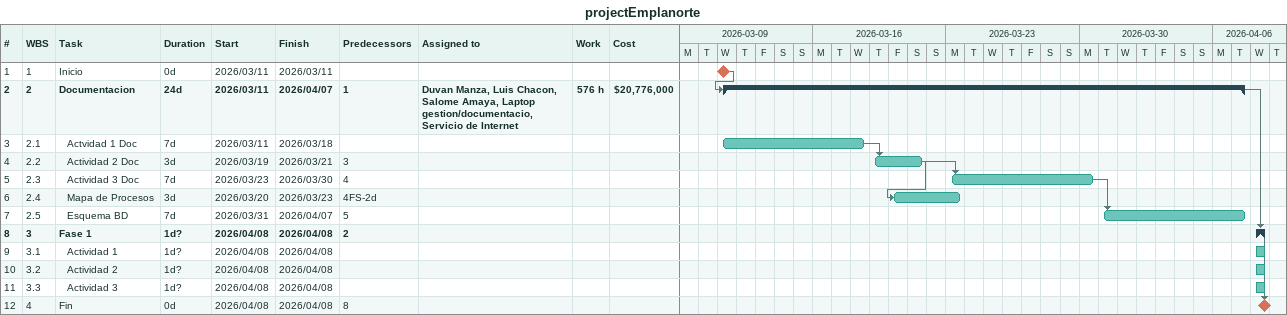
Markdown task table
projectEmplanorte

| ID | WBS | Task | Duration | Start | Finish | Predecessors | Resources | Work (h) | Cost ($) |
|---|---|---|---|---|---|---|---|---|---|
| 1 | 1 | Inicio | 0d | 2026-03-11 | 2026-03-11 |  |  |  |  |
| 2 | 2 | **Documentacion** | 24d | 2026-03-11 | 2026-04-07 | 1 | Duvan Manza, Luis Chacon, Salome Amaya, Laptop gestion/documentacio, Servicio de Internet | 576 | 20776000 |
| 3 | 2.1 | Actvidad 1 Doc | 7d | 2026-03-11 | 2026-03-18 |  |  |  |  |
| 4 | 2.2 | Actividad 2 Doc | 3d | 2026-03-19 | 2026-03-21 | 3 |  |  |  |
| 5 | 2.3 | Actividad 3 Doc | 7d | 2026-03-23 | 2026-03-30 | 4 |  |  |  |
| 6 | 2.4 | Mapa de Procesos | 3d | 2026-03-20 | 2026-03-23 | 4FS-2d |  |  |  |
| 7 | 2.5 | Esquema BD | 7d | 2026-03-31 | 2026-04-07 | 5 |  |  |  |
| 8 | 3 | **Fase 1** | 1d? | 2026-04-08 | 2026-04-08 | 2 |  |  |  |
| 9 | 3.1 | Actividad 1 | 1d? | 2026-04-08 | 2026-04-08 |  |  |  |  |
| 10 | 3.2 | Actividad 2 | 1d? | 2026-04-08 | 2026-04-08 |  |  |  |  |
| 11 | 3.3 | Actividad 3 | 1d? | 2026-04-08 | 2026-04-08 |  |  |  |  |
| 12 | 4 | Fin | 0d | 2026-04-08 | 2026-04-08 | 8 |  |  |  |
